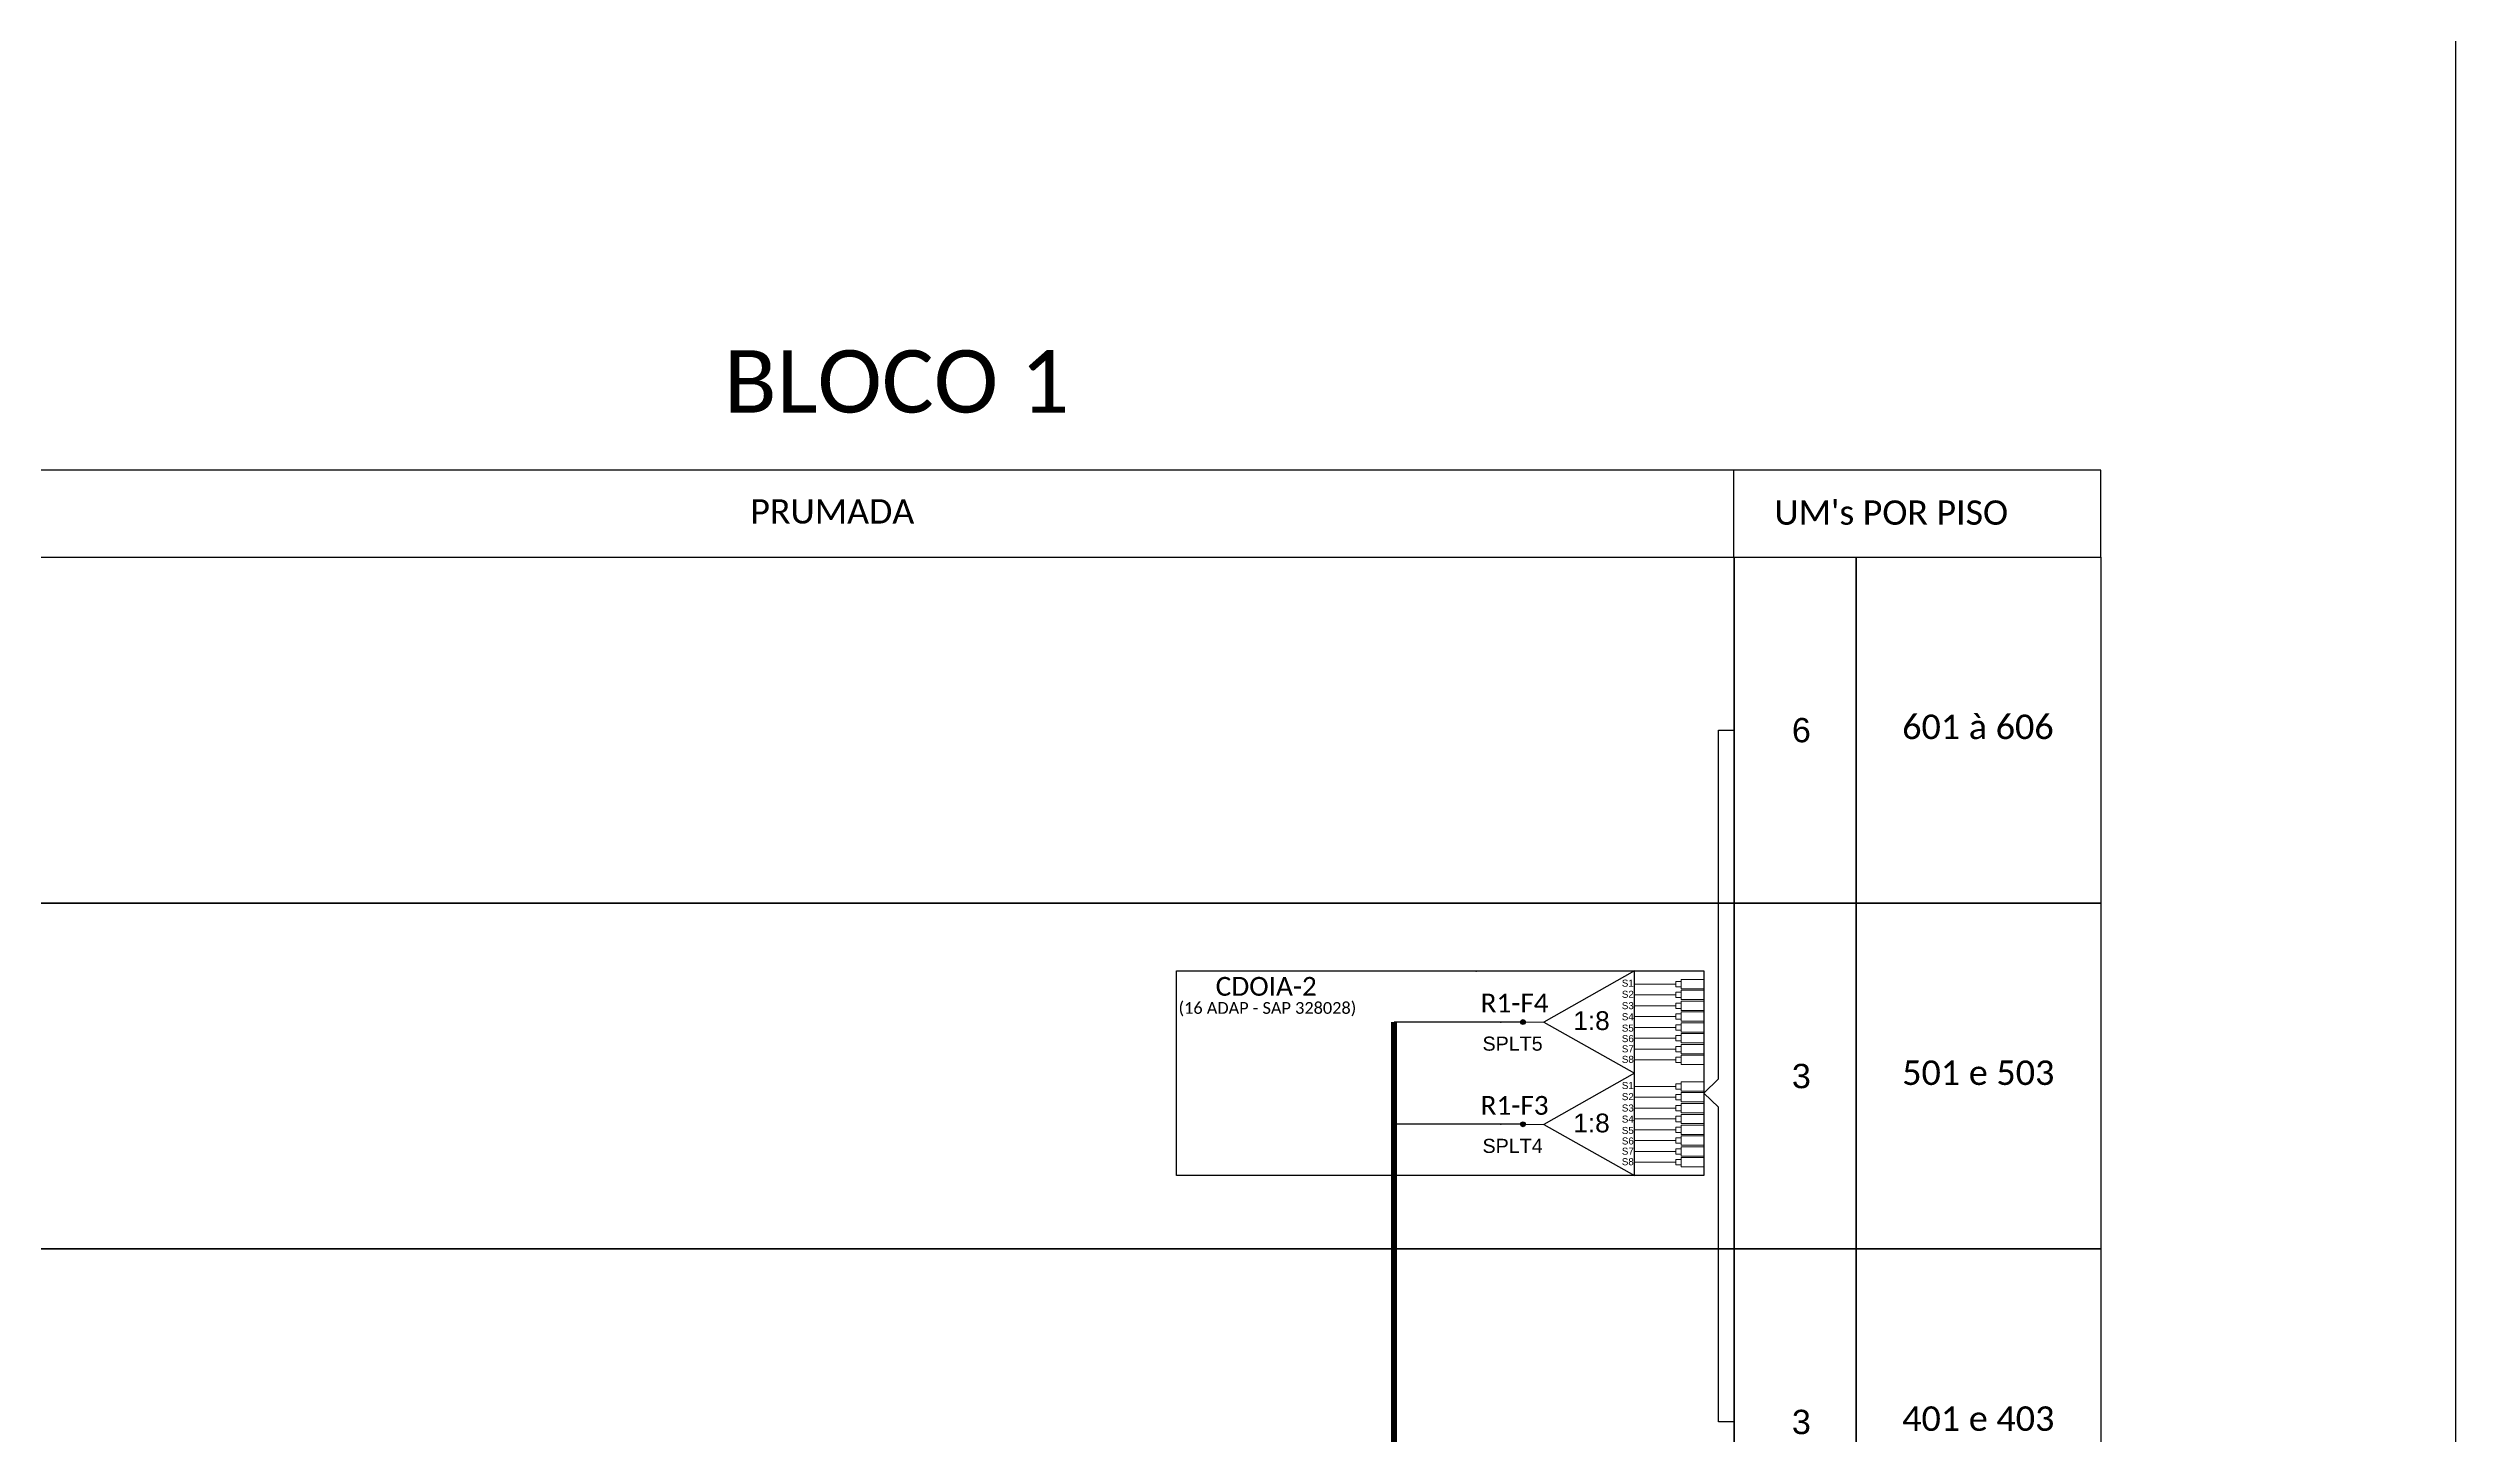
# Model space of a CAD drawing. Header units: metres. Extents: x -553 to 1164, y 1114 to 1708.
# Drawn here: x 958.6 to 1163.7, y 1472.1 to 1590.2 of the extents above; entities that cross this region are included whole.
import ezdxf
from ezdxf.enums import TextEntityAlignment as Align

# ---------------------------------------------------------------- set-up
doc = ezdxf.new("R2010")
doc.units = ezdxf.units.M
doc.styles.add('ARIAL', font='arial.ttf')
doc.styles.add('WMF-Calibri0', font='calibri.ttf')

# ---------------------------------------------------------------- blocks, each defined once
blk = doc.blocks.new('SPLT_1-8_SC-APC')
at = {"color": 1}
blk.add_lwpolyline([(-7.37, -2.1), (-17.04, -7.55), (-7.37, -13), (-7.37, -2.1)], dxfattribs=at)
at = {"color": 3, "lineweight": 0}
for points in [[(-2.99, -3.51), (-7.37, -3.51)], [(-7.37, -4.66), (-2.99, -4.66)], [(-2.41, -3.02), (-2.41, -4)], [(-2.41, -3.02), (0, -3.02)], [(-2.41, -4), (0, -4)], [(-2.41, -4.17), (-2.41, -5.16)], [(-2.41, -4.17), (0, -4.17)], [(-7.37, -5.82), (-2.99, -5.82)], [(-7.37, -6.97), (-2.99, -6.97)], [(-2.41, -5.16), (0, -5.16)], [(-2.41, -5.32), (-2.41, -6.31)], [(-2.41, -5.32), (0, -5.32)], [(-2.41, -6.31), (0, -6.31)], [(-2.41, -6.48), (-2.41, -7.46)], [(-2.41, -6.48), (0, -6.48)], [(-2.41, -7.46), (0, -7.46)], [(-2.41, -7.63), (-2.41, -8.62)], [(-2.41, -7.63), (0, -7.63)], [(-7.37, -8.12), (-2.99, -8.12)], [(-7.37, -9.28), (-2.99, -9.28)], [(-2.41, -8.62), (0, -8.62)], [(-2.41, -8.78), (-2.41, -9.77)], [(-2.41, -8.78), (0, -8.78)], [(-2.41, -9.77), (0, -9.77)], [(-2.41, -9.94), (-2.41, -10.92)], [(-2.41, -9.94), (0, -9.94)], [(-7.37, -10.43), (-2.99, -10.43)], [(-7.37, -11.58), (-2.99, -11.58)], [(-2.41, -10.92), (0, -10.92)], [(-2.41, -11.09), (-2.41, -12.08)], [(-2.41, -11.09), (0, -11.09)], [(-2.41, -12.08), (0, -12.08)]]:
    blk.add_lwpolyline(points, dxfattribs=at)
for points in [[(-2.99, -3.22), (-2.41, -3.22), (-2.41, -3.8), (-2.99, -3.8)], [(-2.99, -4.38), (-2.41, -4.38), (-2.41, -4.95), (-2.99, -4.95)], [(-2.99, -5.53), (-2.41, -5.53), (-2.41, -6.1), (-2.99, -6.1)], [(-2.99, -6.68), (-2.41, -6.68), (-2.41, -7.26), (-2.99, -7.26)], [(-2.99, -7.84), (-2.41, -7.84), (-2.41, -8.41), (-2.99, -8.41)], [(-2.99, -8.99), (-2.41, -8.99), (-2.41, -9.56), (-2.99, -9.56)], [(-2.99, -10.14), (-2.41, -10.14), (-2.41, -10.72), (-2.99, -10.72)], [(-2.99, -11.3), (-2.41, -11.3), (-2.41, -11.87), (-2.99, -11.87)]]:
    blk.add_lwpolyline(points, close=True, dxfattribs=at)
at = {"color": 1, "lineweight": 0}
blk.add_lwpolyline([(-17.04, -7.55), (-19.26, -7.55)], dxfattribs=at)
at = {"color": 1, "style": 'ARIAL'}
for s, height, p in [('S1', 0.75, (-8.74, -3.78)), ('S2', 0.75, (-8.74, -4.97)), ('1:8', 2, (-13.91, -8.4)), ('S3', 0.75, (-8.74, -6.18)), ('S4', 0.75, (-8.74, -7.36)), ('S5', 0.75, (-8.74, -8.57)), ('S6', 0.75, (-8.74, -9.69)), ('S7', 0.75, (-8.74, -10.78)), ('S8', 0.75, (-8.74, -11.9))]:
    blk.add_text(s, height=height, dxfattribs=at).set_placement(p)
blk = doc.blocks.new('SPLITTER_')
blk.add_point((0, 0))
at = {"style": 'ARIAL', "flags": 4}
blk.add_attdef('SPLT', (0, -3.26), '', height=1.5, dxfattribs=at)
blk = doc.blocks.new('A$C415C251F')
at = {"color": 3}
blk.add_point((0, 0), dxfattribs=at)
blk = doc.blocks.new('LEG_CDOIA8_C-SPLT_DIR')
at = {"color": 3}
blk.add_blockref('A$C415C251F', (0, 0), dxfattribs=at)
at = {"color": 1, "style": 'WMF-Calibri0', "flags": 4}
blk.add_attdef('CDO', (-26.84, -2.61), '', height=2, dxfattribs=at)
blk.add_attdef('MODELO', text='', height=1.5, dxfattribs=at).set_placement((-22.23, -4.54), align=Align.CENTER)
at = {"style": 'ARIAL', "flags": 4}
blk.add_attdef('SPLITAGEM', text='', height=1.5, dxfattribs=at).set_placement((-18.36, -12.59), align=Align.CENTER)

msp = doc.modelspace()

# ---------------------------------------------------------------- hatches: boundary and pattern name
h = msp.add_hatch(color=3)
h.dxf.hatch_style = 1
edge = h.paths.add_edge_path()
edge.add_arc((1084.26, 1507.26), 0.205, 0, 360)
h = msp.add_hatch(color=3)
h.dxf.hatch_style = 1
edge = h.paths.add_edge_path()
edge.add_arc((1084.26, 1498.55), 0.205, 0, 360)

# ---------------------------------------------------------------- linework, layer by layer
at = {"color": 7}
msp.add_lwpolyline([(322.75, 1114.37), (1163.75, 1114.37), (1163.75, 1708.37), (322.75, 1708.37)], close=True, dxfattribs=at)
for points in [[(954.38, 1546.87), (1133.49, 1546.87), (1133.49, 1554.27), (954.38, 1554.27), (954.38, 1554.27), (954.38, 1550.57)], [(1102.23, 1546.87), (1102.23, 1554.27)]]:
    msp.add_lwpolyline(points)
for points in [[(954.38, 1546.87), (1102.24, 1546.87), (1102.24, 1517.4), (954.38, 1517.4)], [(1102.24, 1546.87), (1112.66, 1546.87), (1112.66, 1517.4), (1102.24, 1517.4)], [(1112.66, 1546.87), (1133.49, 1546.87), (1133.49, 1517.4), (1112.66, 1517.4)], [(954.38, 1517.4), (1102.24, 1517.4), (1102.24, 1487.93), (954.38, 1487.93)], [(1102.24, 1517.4), (1112.66, 1517.4), (1112.66, 1487.93), (1102.24, 1487.93)], [(1112.66, 1517.4), (1133.49, 1517.4), (1133.49, 1487.93), (1112.66, 1487.93)], [(954.38, 1487.93), (1102.24, 1487.93), (1102.24, 1458.46), (954.38, 1458.46)], [(1102.24, 1487.93), (1112.66, 1487.93), (1112.66, 1458.46), (1102.24, 1458.46)], [(1112.66, 1487.93), (1133.49, 1487.93), (1133.49, 1458.46), (1112.66, 1458.46)]]:
    msp.add_lwpolyline(points, close=True)
at = {"color": 3}
msp.add_lwpolyline([(1102.24, 1473.19), (1100.92, 1473.19), (1100.92, 1500.01), (1099.67, 1501.21), (1100.92, 1502.41), (1100.92, 1532.13), (1102.24, 1532.13)], dxfattribs=at)
at = {"color": 1}
msp.add_lwpolyline([(1054.72, 1511.62), (1099.67, 1511.62), (1099.67, 1494.19), (1054.72, 1494.19)], close=True, dxfattribs=at)
at = {"color": 5, "const_width": 0.5}
msp.add_lwpolyline([(1073.27, 1507.26), (1073.27, 1305.11)], dxfattribs=at)
at = {"color": 5}
for points in [[(1084.26, 1507.26), (1073.27, 1507.26)], [(1084.26, 1498.55), (1073.27, 1498.55)]]:
    msp.add_lwpolyline(points, dxfattribs=at)
at = {"color": 3}
for centre in [(1084.26, 1507.26), (1084.26, 1498.55)]:
    msp.add_circle(centre, 0.205, dxfattribs=at)

# ---------------------------------------------------------------- block references
at = {"color": 6}
ref = msp.add_blockref('LEG_CDOIA8_C-SPLT_DIR', (1080.26, 1511.59), dxfattribs=dict(at, xscale=0.8000000000001819, yscale=0.8000000000001819, zscale=0.8))
ref.add_attrib('CDO', 'CDOIA-2', (1058.07, 1509.5), dxfattribs={"color": 1, "height": 1.6, "style": 'WMF-Calibri0'})
ref.add_attrib('MODELO', '(16 ADAP - SAP 328028)', dxfattribs={"color": 1, "height": 1, "style": 'WMF-Calibri0'}).set_placement((1062.48, 1507.96), align=Align.CENTER)
at = {"color": 3, "xscale": 0.8000000000001819, "yscale": 0.8000000000001819, "zscale": 0.8}
for p in [(1099.67, 1513.3), (1099.67, 1504.58)]:
    msp.add_blockref('SPLT_1-8_SC-APC', p, dxfattribs=at)
ref = msp.add_blockref('SPLITTER_', (1082.36, 1507.26), dxfattribs=dict(xscale=0.8000000000001819, yscale=0.8000000000001819, zscale=0.8))
ref.add_attrib('SPLT', 'SPLT5', (1080.81, 1504.82), dxfattribs={"height": 1.2, "style": 'ARIAL'})
ref = msp.add_blockref('SPLITTER_', (1082.36, 1498.55), dxfattribs=dict(xscale=0.8000000000001819, yscale=0.8000000000001819, zscale=0.8))
ref.add_attrib('SPLT', 'SPLT4', (1080.81, 1496.11), dxfattribs={"height": 1.2, "style": 'ARIAL'})

# ---------------------------------------------------------------- texts
at = {"color": 0, "style": 'WMF-Calibri0'}
for s, height, p in [('BLOCO 1', 5.318, (1016.15, 1559.18)), ('PRUMADA', 2.07, (1018.42, 1549.73)), ("UM's POR PISO", 2.07, (1105.68, 1549.63))]:
    msp.add_text(s, height=height, dxfattribs=at).set_placement(p)
at = {"style": 'WMF-Calibri0'}
for s, p in [('601 à 606', (1116.57, 1531.37)), ('501 e 503', (1116.57, 1501.9)), ('401 e 403', (1116.57, 1472.43))]:
    msp.add_text(s, height=2.085, dxfattribs=at).set_placement(p)
at = {"color": 5, "style": 'WMF-Calibri0'}
for s, p in [('R1-F4', (1080.65, 1508.08)), ('R1-F3', (1080.65, 1499.36))]:
    msp.add_text(s, height=1.6, dxfattribs=at).set_placement(p)
at = {"style": 'ARIAL', "flags": 12}
for tag, p in [('6', (1107.98, 1532.13)), ('3', (1107.98, 1502.66)), ('3', (1107.98, 1473.19))]:
    msp.add_attdef(tag, text='XX', height=2.07, dxfattribs=at).set_placement(p, align=Align.MIDDLE_CENTER)

doc.saveas('drawing.dxf')
